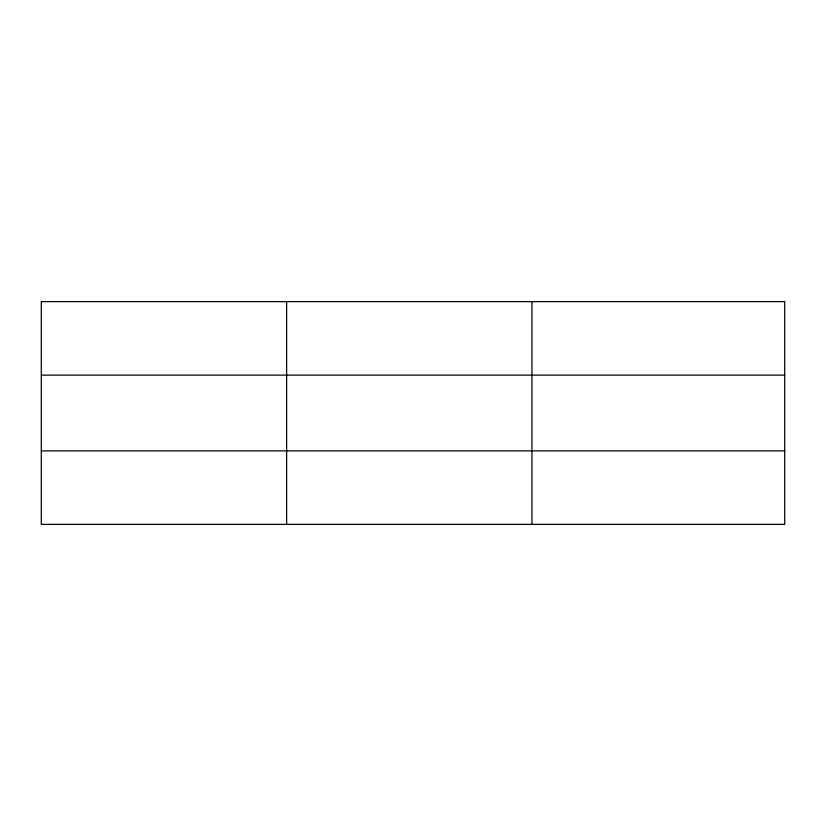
<?xml version="1.0" encoding="UTF-8"?>
<svg xmlns="http://www.w3.org/2000/svg" width="826" height="826" viewBox="0 0 826 826"><rect width="100%" height="100%" fill="white"/><g stroke="black" fill="none" stroke-linecap="round" stroke-linejoin="round"><path stroke-width="1.24" d="M286.622 301.624L286.622 524.376M531.944 301.624L531.944 524.376M784.7 375.128L784.7 301.624L41.3 301.624L41.3 524.376L784.7 524.376L784.7 375.128L41.3 375.128M41.3 450.872L784.7 450.872"/></g></svg>
